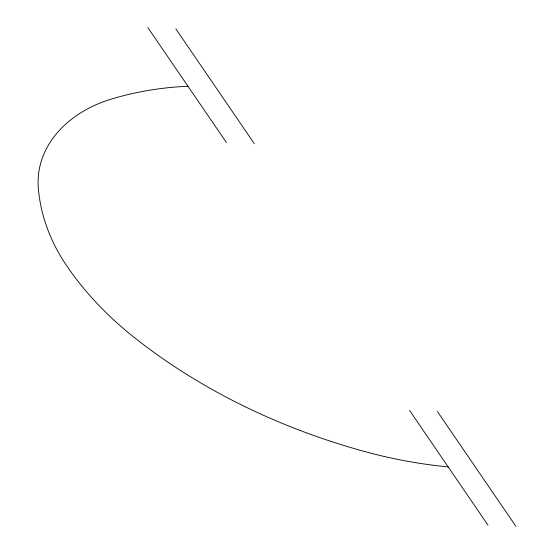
<?xml version="1.0" encoding="UTF-8"?>
<svg xmlns="http://www.w3.org/2000/svg" width="554" height="554" viewBox="0 0 554 554"><rect width="100%" height="100%" fill="white"/><g stroke="black" fill="none" stroke-linecap="round" stroke-linejoin="round"><path stroke-width="0.83" d="M175.826 28.85L254.3 143.645M437.411 411.504L515.885 526.3M147.932 27.7L226.406 142.496M409.517 410.355L487.991 525.15M187.965 86.265A249.508 191.691 1.9 0 0 111.513 99.034A118.321 90.904 1.9 0 0 38.309 187.875A249.508 191.691 1.9 0 0 66.889 266.072A390.764 300.22 1.9 0 0 133.334 336.714A590.342 453.546 1.9 0 0 366.014 451.891A390.764 300.22 1.9 0 0 448.186 466.925"/></g></svg>
